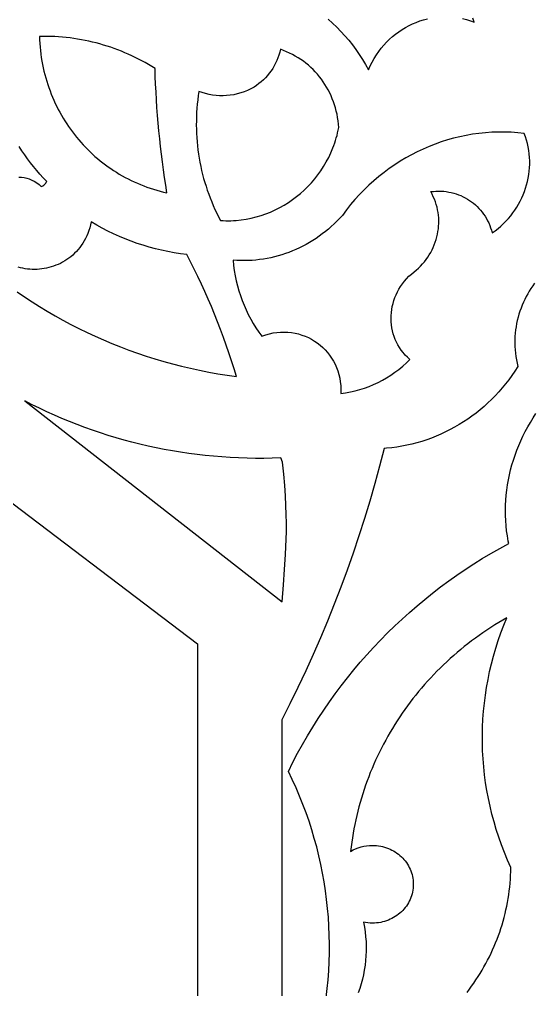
# Model space of a CAD drawing. Extents: x -1429 to -724, y 80 to 630.
# Drawn here: x -854.9 to -824.3, y 359.6 to 417.3 of the extents above; entities that cross this region are included whole.
import ezdxf

# ---------------------------------------------------------------- set-up
doc = ezdxf.new("R2010")
doc.units = 0
doc.layers.add('LAYER_1', color=18, linetype='CONTINUOUS')

msp = doc.modelspace()

# ---------------------------------------------------------------- linework, layer by layer
at = {"layer": 'LAYER_1'}
for points in [[(-1014.724, 509.673), (-844.299, 380.15), (-844.299, 204.673), (-1309.299, 204.673), (-1309.299, 509.673)], [(-853.712, 416.309), (-853.704, 416.096), (-853.69, 415.884), (-853.673, 415.673), (-853.652, 415.464), (-853.626, 415.256), (-853.596, 415.049), (-853.563, 414.843), (-853.525, 414.639), (-853.483, 414.437), (-853.437, 414.236), (-853.387, 414.037), (-853.333, 413.839), (-853.276, 413.643), (-853.214, 413.449), (-853.149, 413.257), (-853.08, 413.066), (-853.008, 412.878), (-852.932, 412.691), (-852.852, 412.506), (-852.768, 412.323), (-852.681, 412.143), (-852.591, 411.964), (-852.497, 411.788), (-852.399, 411.614), (-852.298, 411.442), (-852.194, 411.272), (-852.086, 411.105), (-851.976, 410.94), (-851.862, 410.778), (-851.744, 410.618), (-851.624, 410.46), (-851.5, 410.305), (-851.374, 410.153), (-851.244, 410.004), (-851.111, 409.857), (-850.975, 409.713), (-850.837, 409.572), (-850.695, 409.434), (-850.551, 409.298), (-850.403, 409.166), (-850.253, 409.037), (-850.101, 408.91), (-849.945, 408.787), (-849.787, 408.667), (-849.626, 408.55), (-849.463, 408.436), (-849.297, 408.326), (-849.128, 408.219), (-848.957, 408.115), (-848.784, 408.015), (-848.608, 407.918), (-848.43, 407.825), (-848.249, 407.735), (-848.066, 407.649), (-847.881, 407.567), (-847.694, 407.488), (-847.505, 407.413), (-847.313, 407.342), (-847.119, 407.275), (-846.923, 407.212), (-846.726, 407.152), (-846.526, 407.097), (-846.324, 407.045), (-846.12, 406.998), (-846.194, 407.456), (-846.264, 407.914), (-846.33, 408.373), (-846.392, 408.833), (-846.45, 409.294), (-846.504, 409.755), (-846.554, 410.217), (-846.601, 410.679), (-846.643, 411.142), (-846.682, 411.606), (-846.717, 412.07), (-846.747, 412.534), (-846.774, 412.999), (-846.797, 413.465), (-846.816, 413.93), (-846.831, 414.397), (-847.023, 414.516), (-847.217, 414.632), (-847.413, 414.745), (-847.611, 414.853), (-847.81, 414.958), (-848.012, 415.059), (-848.215, 415.156), (-848.42, 415.25), (-848.626, 415.339), (-848.834, 415.425), (-849.044, 415.507), (-849.255, 415.585), (-849.468, 415.659), (-849.682, 415.729), (-849.897, 415.796), (-850.113, 415.858), (-850.331, 415.916), (-850.55, 415.971), (-850.77, 416.021), (-850.992, 416.068), (-851.214, 416.11), (-851.437, 416.149), (-851.661, 416.183), (-851.886, 416.214), (-852.112, 416.24), (-852.339, 416.262), (-852.566, 416.28), (-852.794, 416.294), (-853.023, 416.304), (-853.252, 416.31), (-853.482, 416.312)], [(-839.415, 415.367), (-839.465, 415.198), (-839.523, 415.032), (-839.589, 414.869), (-839.662, 414.71), (-839.744, 414.555), (-839.833, 414.405), (-839.93, 414.259), (-840.033, 414.118), (-840.144, 413.982), (-840.261, 413.851), (-840.385, 413.727), (-840.515, 413.608), (-840.651, 413.496), (-840.792, 413.391), (-840.94, 413.292), (-841.134, 413.187), (-841.331, 413.094), (-841.532, 413.012), (-841.737, 412.942), (-841.943, 412.884), (-842.151, 412.838), (-842.361, 412.803), (-842.572, 412.781), (-842.783, 412.77), (-842.994, 412.772), (-843.204, 412.786), (-843.413, 412.812), (-843.62, 412.85), (-843.825, 412.9), (-844.027, 412.962), (-844.226, 413.037), (-844.262, 412.786), (-844.294, 412.535), (-844.32, 412.284), (-844.341, 412.033), (-844.357, 411.783), (-844.368, 411.532), (-844.374, 411.282), (-844.375, 411.032), (-844.371, 410.783), (-844.362, 410.534), (-844.348, 410.286), (-844.329, 410.039), (-844.306, 409.792), (-844.277, 409.547), (-844.243, 409.302), (-844.205, 409.058), (-844.162, 408.815), (-844.113, 408.573), (-844.06, 408.333), (-844.002, 408.094), (-843.939, 407.856), (-843.872, 407.62), (-843.799, 407.385), (-843.722, 407.152), (-843.64, 406.92), (-843.553, 406.69), (-843.462, 406.462), (-843.366, 406.236), (-843.265, 406.012), (-843.159, 405.79), (-843.049, 405.57), (-842.933, 405.352), (-842.778, 405.343), (-842.622, 405.338), (-842.468, 405.336), (-842.313, 405.338), (-842.16, 405.344), (-842.007, 405.354), (-841.703, 405.384), (-841.402, 405.429), (-841.104, 405.487), (-840.811, 405.559), (-840.522, 405.644), (-840.237, 405.743), (-839.958, 405.854), (-839.684, 405.977), (-839.416, 406.113), (-839.154, 406.26), (-838.899, 406.419), (-838.651, 406.589), (-838.41, 406.77), (-838.177, 406.961), (-837.953, 407.163), (-837.737, 407.374), (-837.531, 407.595), (-837.333, 407.825), (-837.146, 408.065), (-836.969, 408.312), (-836.802, 408.569), (-836.647, 408.833), (-836.502, 409.105), (-836.37, 409.385), (-836.25, 409.671), (-836.195, 409.817), (-836.143, 409.964), (-836.094, 410.114), (-836.048, 410.264), (-836.006, 410.416), (-835.967, 410.57), (-835.932, 410.725), (-835.9, 410.882), (-835.915, 411.083), (-835.938, 411.281), (-835.967, 411.478), (-836.003, 411.672), (-836.047, 411.863), (-836.096, 412.052), (-836.153, 412.238), (-836.215, 412.421), (-836.285, 412.601), (-836.36, 412.777), (-836.441, 412.951), (-836.529, 413.12), (-836.622, 413.286), (-836.722, 413.448), (-836.827, 413.606), (-836.937, 413.76), (-837.053, 413.91), (-837.174, 414.055), (-837.301, 414.196), (-837.433, 414.331), (-837.569, 414.462), (-837.711, 414.588), (-837.857, 414.709), (-838.009, 414.825), (-838.164, 414.935), (-838.325, 415.039), (-838.489, 415.138), (-838.658, 415.23), (-838.831, 415.317), (-839.008, 415.397), (-839.189, 415.471), (-839.374, 415.539)], [(-826.412, 410.615), (-826.798, 410.602), (-827.182, 410.575), (-827.564, 410.535), (-827.945, 410.482), (-828.323, 410.416), (-828.699, 410.337), (-829.072, 410.245), (-829.441, 410.141), (-829.808, 410.025), (-830.17, 409.897), (-830.529, 409.756), (-830.883, 409.603), (-831.232, 409.439), (-831.576, 409.263), (-831.915, 409.075), (-832.248, 408.877), (-832.575, 408.666), (-832.896, 408.445), (-833.21, 408.213), (-833.518, 407.97), (-833.818, 407.716), (-834.11, 407.452), (-834.395, 407.178), (-834.671, 406.893), (-834.939, 406.598), (-835.199, 406.293), (-835.449, 405.978), (-835.689, 405.654), (-835.847, 405.48), (-836.01, 405.311), (-836.176, 405.148), (-836.347, 404.99), (-836.521, 404.838), (-836.699, 404.691), (-836.881, 404.549), (-837.066, 404.413), (-837.255, 404.283), (-837.447, 404.159), (-837.642, 404.04), (-837.839, 403.927), (-838.04, 403.82), (-838.243, 403.719), (-838.449, 403.624), (-838.656, 403.535), (-838.867, 403.453), (-839.079, 403.376), (-839.293, 403.306), (-839.509, 403.241), (-839.727, 403.184), (-839.946, 403.133), (-840.166, 403.088), (-840.388, 403.049), (-840.611, 403.018), (-840.835, 402.993), (-841.059, 402.974), (-841.284, 402.963), (-841.51, 402.958), (-841.736, 402.96), (-841.963, 402.969), (-842.189, 402.985), (-842.159, 402.675), (-842.118, 402.367), (-842.066, 402.062), (-842.004, 401.76), (-841.931, 401.462), (-841.849, 401.166), (-841.756, 400.875), (-841.652, 400.587), (-841.539, 400.304), (-841.416, 400.026), (-841.283, 399.752), (-841.141, 399.483), (-840.988, 399.22), (-840.827, 398.962), (-840.655, 398.71), (-840.475, 398.465), (-840.363, 398.505), (-840.25, 398.542), (-840.026, 398.605), (-839.802, 398.652), (-839.58, 398.685), (-839.359, 398.703), (-839.14, 398.708), (-838.924, 398.698), (-838.711, 398.676), (-838.502, 398.64), (-838.297, 398.592), (-838.096, 398.531), (-837.9, 398.459), (-837.71, 398.375), (-837.526, 398.28), (-837.348, 398.174), (-837.177, 398.057), (-837.014, 397.931), (-836.859, 397.794), (-836.712, 397.648), (-836.573, 397.493), (-836.445, 397.329), (-836.326, 397.157), (-836.217, 396.977), (-836.119, 396.789), (-836.033, 396.593), (-835.958, 396.391), (-835.895, 396.182), (-835.845, 395.966), (-835.809, 395.745), (-835.786, 395.518), (-835.779, 395.402), (-835.777, 395.286), (-835.778, 395.168), (-835.782, 395.048), (-835.495, 395.089), (-835.209, 395.142), (-834.926, 395.207), (-834.646, 395.284), (-834.37, 395.373), (-834.098, 395.473), (-833.829, 395.585), (-833.566, 395.708), (-833.307, 395.843), (-833.053, 395.988), (-832.806, 396.144), (-832.564, 396.31), (-832.328, 396.487), (-832.099, 396.674), (-831.878, 396.871), (-831.664, 397.077), (-831.808, 397.206), (-831.942, 397.341), (-832.066, 397.482), (-832.181, 397.629), (-832.285, 397.781), (-832.38, 397.939), (-832.464, 398.1), (-832.539, 398.266), (-832.604, 398.435), (-832.659, 398.608), (-832.704, 398.783), (-832.74, 398.96), (-832.765, 399.139), (-832.781, 399.319), (-832.787, 399.501), (-832.784, 399.682), (-832.771, 399.864), (-832.748, 400.045), (-832.715, 400.226), (-832.673, 400.405), (-832.621, 400.582), (-832.56, 400.757), (-832.489, 400.93), (-832.409, 401.099), (-832.319, 401.265), (-832.219, 401.427), (-832.11, 401.584), (-831.992, 401.736), (-831.864, 401.884), (-831.727, 402.025), (-831.58, 402.16), (-831.424, 402.289), (-831.288, 402.4), (-831.159, 402.516), (-831.036, 402.637), (-830.919, 402.762), (-830.808, 402.892), (-830.704, 403.025), (-830.607, 403.163), (-830.516, 403.304), (-830.431, 403.448), (-830.353, 403.595), (-830.282, 403.745), (-830.218, 403.898), (-830.16, 404.052), (-830.11, 404.209), (-830.066, 404.367), (-830.029, 404.527), (-830, 404.688), (-829.977, 404.849), (-829.962, 405.012), (-829.953, 405.175), (-829.952, 405.338), (-829.958, 405.5), (-829.972, 405.663), (-829.993, 405.825), (-830.021, 405.985), (-830.057, 406.145), (-830.101, 406.304), (-830.152, 406.46), (-830.211, 406.615), (-830.277, 406.767), (-830.351, 406.917), (-830.433, 407.065), (-830.275, 407.083), (-830.118, 407.094), (-829.962, 407.098), (-829.807, 407.095), (-829.654, 407.085), (-829.503, 407.068), (-829.353, 407.044), (-829.206, 407.013), (-829.061, 406.976), (-828.918, 406.933), (-828.778, 406.883), (-828.641, 406.828), (-828.507, 406.766), (-828.376, 406.698), (-828.249, 406.625), (-828.125, 406.546), (-828.005, 406.461), (-827.888, 406.371), (-827.776, 406.276), (-827.668, 406.175), (-827.565, 406.07), (-827.466, 405.96), (-827.372, 405.844), (-827.284, 405.725), (-827.2, 405.6), (-827.122, 405.471), (-827.049, 405.338), (-826.982, 405.201), (-826.921, 405.06), (-826.866, 404.915), (-826.818, 404.766), (-826.776, 404.613), (-826.598, 404.74), (-826.427, 404.874), (-826.262, 405.014), (-826.105, 405.16), (-825.954, 405.312), (-825.811, 405.469), (-825.675, 405.631), (-825.546, 405.798), (-825.424, 405.97), (-825.31, 406.146), (-825.203, 406.325), (-825.104, 406.509), (-825.013, 406.696), (-824.929, 406.886), (-824.854, 407.079), (-824.786, 407.275), (-824.727, 407.473), (-824.675, 407.673), (-824.632, 407.875), (-824.598, 408.078), (-824.571, 408.283), (-824.553, 408.488), (-824.544, 408.695), (-824.544, 408.901), (-824.552, 409.108), (-824.569, 409.314), (-824.596, 409.52), (-824.631, 409.725), (-824.675, 409.929), (-824.729, 410.132), (-824.792, 410.334), (-824.864, 410.533), (-825.252, 410.574), (-825.639, 410.602), (-826.026, 410.615)], [(-839.275, 382.652), (-839.199, 383.656), (-839.128, 384.581), (-839.068, 385.47), (-839.029, 386.37), (-839.02, 386.837), (-839.019, 387.324), (-839.027, 387.836), (-839.046, 388.378), (-839.076, 388.957), (-839.118, 389.577), (-839.174, 390.246), (-839.245, 390.967), (-839.354, 391.211), (-839.857, 391.195), (-840.359, 391.187), (-840.86, 391.187), (-841.36, 391.195), (-841.859, 391.212), (-842.357, 391.236), (-842.854, 391.269), (-843.349, 391.309), (-843.843, 391.358), (-844.335, 391.414), (-844.825, 391.478), (-845.314, 391.551), (-845.8, 391.631), (-846.285, 391.719), (-846.768, 391.814), (-847.249, 391.918), (-847.727, 392.029), (-848.203, 392.148), (-848.677, 392.274), (-849.149, 392.409), (-849.618, 392.551), (-850.084, 392.7), (-850.547, 392.857), (-851.008, 393.022), (-851.466, 393.194), (-851.92, 393.374), (-852.372, 393.561), (-852.821, 393.755), (-853.266, 393.957), (-853.708, 394.167), (-854.146, 394.383), (-854.581, 394.607)]]:
    msp.add_lwpolyline(points, close=True, dxfattribs=at)
for points in [[(-836.525, 417.328), (-836.267, 417.097), (-836.016, 416.857), (-835.773, 416.608), (-835.538, 416.351), (-835.31, 416.085), (-835.091, 415.811), (-834.881, 415.529), (-834.679, 415.239), (-834.486, 414.941), (-834.303, 414.635), (-834.128, 414.322), (-834.027, 414.555), (-833.916, 414.781), (-833.795, 414.999), (-833.664, 415.21), (-833.525, 415.412), (-833.376, 415.606), (-833.22, 415.792), (-833.056, 415.969), (-832.884, 416.137), (-832.706, 416.296), (-832.521, 416.447), (-832.33, 416.587), (-832.133, 416.719), (-831.93, 416.84), (-831.723, 416.952), (-831.511, 417.054), (-831.295, 417.145), (-831.076, 417.226), (-830.853, 417.296), (-830.627, 417.356)], [(-828.531, 417.375), (-828.299, 417.316), (-828.068, 417.245), (-827.839, 417.16), (-827.933, 417.397)], [(-854.935, 407.936), (-854.778, 407.926), (-854.621, 407.904), (-854.466, 407.869), (-854.313, 407.82), (-854.162, 407.758), (-854.014, 407.682), (-853.871, 407.591), (-853.731, 407.486), (-853.664, 407.428), (-853.598, 407.366), (-853.547, 407.392), (-853.499, 407.422), (-853.454, 407.456), (-853.412, 407.494), (-853.373, 407.535), (-853.337, 407.58), (-853.306, 407.627), (-853.278, 407.677), (-853.48, 407.892), (-853.677, 408.111), (-853.869, 408.334), (-854.056, 408.561), (-854.237, 408.791), (-854.414, 409.025), (-854.586, 409.263), (-854.752, 409.504), (-854.914, 409.749)], [(-855.037, 401.099), (-854.596, 400.799), (-854.149, 400.506), (-853.697, 400.221), (-853.239, 399.945), (-852.776, 399.676), (-852.308, 399.416), (-851.834, 399.164), (-851.356, 398.921), (-850.873, 398.685), (-850.384, 398.459), (-849.891, 398.24), (-849.393, 398.031), (-848.891, 397.83), (-848.384, 397.638), (-847.873, 397.455), (-847.357, 397.281), (-846.837, 397.116), (-846.314, 396.961), (-845.786, 396.814), (-845.254, 396.677), (-844.718, 396.549), (-844.178, 396.431), (-843.635, 396.322), (-843.088, 396.223), (-842.538, 396.133), (-841.985, 396.054), (-842.129, 396.526), (-842.279, 396.995), (-842.434, 397.463), (-842.594, 397.928), (-842.76, 398.391), (-842.932, 398.852), (-843.109, 399.311), (-843.291, 399.767), (-843.478, 400.22), (-843.671, 400.672), (-843.869, 401.12), (-844.072, 401.566), (-844.281, 402.01), (-844.495, 402.451), (-844.714, 402.889), (-844.938, 403.324), (-845.317, 403.373), (-845.694, 403.431), (-846.068, 403.5), (-846.44, 403.578), (-846.809, 403.666), (-847.175, 403.764), (-847.538, 403.872), (-847.897, 403.989), (-848.253, 404.115), (-848.605, 404.252), (-848.953, 404.397), (-849.297, 404.552), (-849.636, 404.717), (-849.971, 404.89), (-850.302, 405.073), (-850.628, 405.265), (-850.668, 405.085), (-850.716, 404.912), (-850.77, 404.744), (-850.83, 404.583), (-850.897, 404.427), (-850.969, 404.277), (-851.047, 404.133), (-851.13, 403.995), (-851.219, 403.863), (-851.312, 403.737), (-851.41, 403.617), (-851.512, 403.502), (-851.619, 403.394), (-851.729, 403.291), (-851.844, 403.195), (-851.962, 403.104), (-852.083, 403.018), (-852.207, 402.939), (-852.334, 402.866), (-852.463, 402.798), (-852.595, 402.736), (-852.729, 402.68), (-852.865, 402.63), (-853.003, 402.586), (-853.142, 402.547), (-853.282, 402.514), (-853.423, 402.487), (-853.565, 402.466), (-853.707, 402.451), (-853.85, 402.441), (-853.992, 402.437), (-854.135, 402.438), (-854.276, 402.446), (-854.418, 402.459), (-854.558, 402.478), (-854.697, 402.502), (-854.835, 402.533), (-854.971, 402.569)], [(-824.257, 401.62), (-824.365, 401.467), (-824.469, 401.31), (-824.569, 401.15), (-824.663, 400.987), (-824.753, 400.821), (-824.837, 400.653), (-824.917, 400.481), (-824.991, 400.307), (-825.06, 400.13), (-825.123, 399.951), (-825.181, 399.77), (-825.233, 399.587), (-825.279, 399.401), (-825.319, 399.214), (-825.354, 399.024), (-825.382, 398.833), (-825.403, 398.641), (-825.419, 398.447), (-825.428, 398.251), (-825.43, 398.054), (-825.425, 397.857), (-825.414, 397.658), (-825.395, 397.458), (-825.37, 397.257), (-825.337, 397.056), (-825.298, 396.854), (-825.25, 396.651), (-825.421, 396.385), (-825.598, 396.125), (-825.783, 395.871), (-825.975, 395.623), (-826.173, 395.382), (-826.378, 395.148), (-826.59, 394.92), (-826.807, 394.699), (-827.03, 394.485), (-827.259, 394.279), (-827.494, 394.079), (-827.734, 393.887), (-827.979, 393.703), (-828.229, 393.526), (-828.484, 393.356), (-828.743, 393.195), (-829.007, 393.041), (-829.275, 392.896), (-829.547, 392.758), (-829.823, 392.629), (-830.103, 392.508), (-830.386, 392.396), (-830.672, 392.292), (-830.961, 392.197), (-831.254, 392.111), (-831.549, 392.034), (-831.846, 391.966), (-832.146, 391.907), (-832.447, 391.857), (-832.751, 391.817), (-833.057, 391.786), (-833.21, 391.776), (-833.479, 390.727), (-833.763, 389.682), (-834.062, 388.642), (-834.376, 387.607), (-834.705, 386.577), (-835.049, 385.552), (-835.407, 384.532), (-835.781, 383.517), (-836.169, 382.508), (-836.572, 381.505), (-836.989, 380.508), (-837.421, 379.516), (-837.867, 378.531), (-838.328, 377.553), (-838.803, 376.581), (-839.292, 375.615), (-839.298, 371.704), (-839.298, 354.674)], [(-836.654, 359.088), (-836.591, 359.618), (-836.54, 360.148), (-836.501, 360.679), (-836.474, 361.211), (-836.46, 361.742), (-836.457, 362.274), (-836.466, 362.805), (-836.488, 363.335), (-836.521, 363.865), (-836.566, 364.394), (-836.623, 364.921), (-836.692, 365.447), (-836.773, 365.972), (-836.866, 366.495), (-836.971, 367.016), (-837.087, 367.534), (-837.215, 368.051), (-837.356, 368.564), (-837.507, 369.075), (-837.671, 369.583), (-837.846, 370.087), (-838.033, 370.588), (-838.232, 371.086), (-838.442, 371.579), (-838.664, 372.069), (-838.898, 372.554), (-838.628, 373.094), (-838.348, 373.627), (-838.058, 374.154), (-837.758, 374.674), (-837.448, 375.188), (-837.128, 375.695), (-836.798, 376.196), (-836.46, 376.689), (-836.111, 377.175), (-835.754, 377.654), (-835.387, 378.126), (-835.011, 378.59), (-834.627, 379.047), (-834.234, 379.496), (-833.832, 379.937), (-833.421, 380.37), (-833.002, 380.795), (-832.575, 381.212), (-832.139, 381.62), (-831.696, 382.02), (-831.245, 382.412), (-830.786, 382.794), (-830.319, 383.168), (-829.844, 383.533), (-829.362, 383.889), (-828.873, 384.235), (-828.377, 384.572), (-827.873, 384.9), (-827.363, 385.218), (-826.846, 385.526), (-826.322, 385.825), (-825.791, 386.113), (-825.821, 386.264), (-825.872, 386.567), (-825.914, 386.87), (-825.945, 387.175), (-825.968, 387.479), (-825.98, 387.784), (-825.984, 388.089), (-825.978, 388.393), (-825.962, 388.698), (-825.938, 389.001), (-825.904, 389.304), (-825.861, 389.605), (-825.81, 389.905), (-825.749, 390.204), (-825.679, 390.501), (-825.601, 390.796), (-825.513, 391.089), (-825.417, 391.379), (-825.312, 391.667), (-825.199, 391.952), (-825.077, 392.235), (-824.946, 392.513), (-824.807, 392.789), (-824.66, 393.061), (-824.505, 393.329), (-824.341, 393.592), (-824.169, 393.852)], [(-828.271, 359.398), (-828.133, 359.58), (-827.998, 359.765), (-827.866, 359.951), (-827.738, 360.14), (-827.614, 360.332), (-827.493, 360.525), (-827.376, 360.72), (-827.262, 360.917), (-827.152, 361.116), (-827.045, 361.318), (-826.942, 361.52), (-826.843, 361.725), (-826.748, 361.932), (-826.656, 362.14), (-826.569, 362.35), (-826.485, 362.561), (-826.405, 362.774), (-826.328, 362.989), (-826.256, 363.205), (-826.188, 363.423), (-826.124, 363.642), (-826.064, 363.862), (-826.008, 364.084), (-825.956, 364.307), (-825.908, 364.531), (-825.864, 364.756), (-825.824, 364.983), (-825.789, 365.21), (-825.758, 365.439), (-825.731, 365.668), (-825.709, 365.899), (-825.691, 366.13), (-825.677, 366.362), (-825.668, 366.595), (-825.663, 366.829), (-825.861, 367.274), (-826.046, 367.722), (-826.219, 368.174), (-826.38, 368.629), (-826.529, 369.086), (-826.665, 369.546), (-826.789, 370.009), (-826.901, 370.473), (-827.001, 370.94), (-827.088, 371.408), (-827.163, 371.878), (-827.226, 372.349), (-827.276, 372.822), (-827.315, 373.295), (-827.341, 373.768), (-827.355, 374.242), (-827.356, 374.717), (-827.345, 375.191), (-827.322, 375.665), (-827.287, 376.138), (-827.239, 376.611), (-827.179, 377.083), (-827.107, 377.553), (-827.022, 378.023), (-826.925, 378.49), (-826.816, 378.956), (-826.694, 379.42), (-826.56, 379.882), (-826.414, 380.341), (-826.255, 380.797), (-826.085, 381.251), (-825.901, 381.701), (-826.145, 381.56), (-826.386, 381.415), (-826.625, 381.268), (-826.86, 381.117), (-827.093, 380.964), (-827.324, 380.807), (-827.551, 380.647), (-827.776, 380.484), (-827.998, 380.319), (-828.217, 380.151), (-828.433, 379.979), (-828.647, 379.805), (-828.857, 379.629), (-829.065, 379.449), (-829.27, 379.267), (-829.471, 379.082), (-829.67, 378.895), (-829.866, 378.705), (-830.058, 378.512), (-830.248, 378.317), (-830.434, 378.119), (-830.618, 377.919), (-830.798, 377.717), (-830.975, 377.512), (-831.149, 377.305), (-831.32, 377.096), (-831.487, 376.884), (-831.651, 376.67), (-831.812, 376.454), (-831.97, 376.236), (-832.124, 376.016), (-832.275, 375.793), (-832.423, 375.569), (-832.567, 375.343), (-832.708, 375.114), (-832.845, 374.884), (-832.979, 374.652), (-833.11, 374.417), (-833.236, 374.181), (-833.36, 373.944), (-833.48, 373.704), (-833.596, 373.463), (-833.708, 373.22), (-833.817, 372.975), (-833.923, 372.729), (-834.024, 372.481), (-834.122, 372.232), (-834.216, 371.981), (-834.307, 371.729), (-834.394, 371.475), (-834.476, 371.22), (-834.555, 370.963), (-834.631, 370.705), (-834.702, 370.446), (-834.77, 370.186), (-834.833, 369.924), (-834.893, 369.661), (-834.948, 369.397), (-835, 369.132), (-835.048, 368.866), (-835.091, 368.599), (-835.131, 368.33), (-835.166, 368.061), (-835.198, 367.791), (-835.05, 367.873), (-834.897, 367.945), (-834.739, 368.007), (-834.577, 368.057), (-834.411, 368.097), (-834.242, 368.126), (-834.071, 368.143), (-833.898, 368.149), (-833.773, 368.146), (-833.649, 368.137), (-833.528, 368.122), (-833.408, 368.102), (-833.29, 368.076), (-833.175, 368.045), (-833.062, 368.009), (-832.951, 367.967), (-832.844, 367.921), (-832.739, 367.87), (-832.637, 367.814), (-832.538, 367.754), (-832.443, 367.689), (-832.351, 367.62), (-832.263, 367.547), (-832.178, 367.471), (-832.098, 367.39), (-832.021, 367.306), (-831.949, 367.219), (-831.881, 367.128), (-831.818, 367.034), (-831.759, 366.937), (-831.706, 366.837), (-831.657, 366.734), (-831.613, 366.629), (-831.575, 366.522), (-831.542, 366.412), (-831.515, 366.3), (-831.494, 366.186), (-831.478, 366.07), (-831.469, 365.952), (-831.466, 365.833), (-831.469, 365.714), (-831.478, 365.596), (-831.494, 365.48), (-831.515, 365.366), (-831.542, 365.254), (-831.575, 365.144), (-831.613, 365.036), (-831.657, 364.931), (-831.706, 364.829), (-831.759, 364.729), (-831.818, 364.632), (-831.881, 364.538), (-831.949, 364.447), (-832.021, 364.359), (-832.098, 364.275), (-832.178, 364.195), (-832.263, 364.118), (-832.351, 364.045), (-832.443, 363.977), (-832.538, 363.912), (-832.637, 363.852), (-832.739, 363.796), (-832.844, 363.745), (-832.951, 363.699), (-833.062, 363.657), (-833.175, 363.621), (-833.29, 363.589), (-833.408, 363.564), (-833.528, 363.543), (-833.649, 363.528), (-833.773, 363.519), (-833.898, 363.516), (-834.035, 363.52), (-834.171, 363.531), (-834.303, 363.549), (-834.433, 363.573), (-834.378, 363.286), (-834.334, 362.999), (-834.302, 362.712), (-834.28, 362.425), (-834.27, 362.139), (-834.271, 361.854), (-834.283, 361.57), (-834.305, 361.287), (-834.338, 361.006), (-834.381, 360.726), (-834.435, 360.449), (-834.499, 360.174), (-834.573, 359.902), (-834.658, 359.633), (-834.752, 359.367)]]:
    msp.add_lwpolyline(points, dxfattribs=at)

doc.saveas('drawing.dxf')
